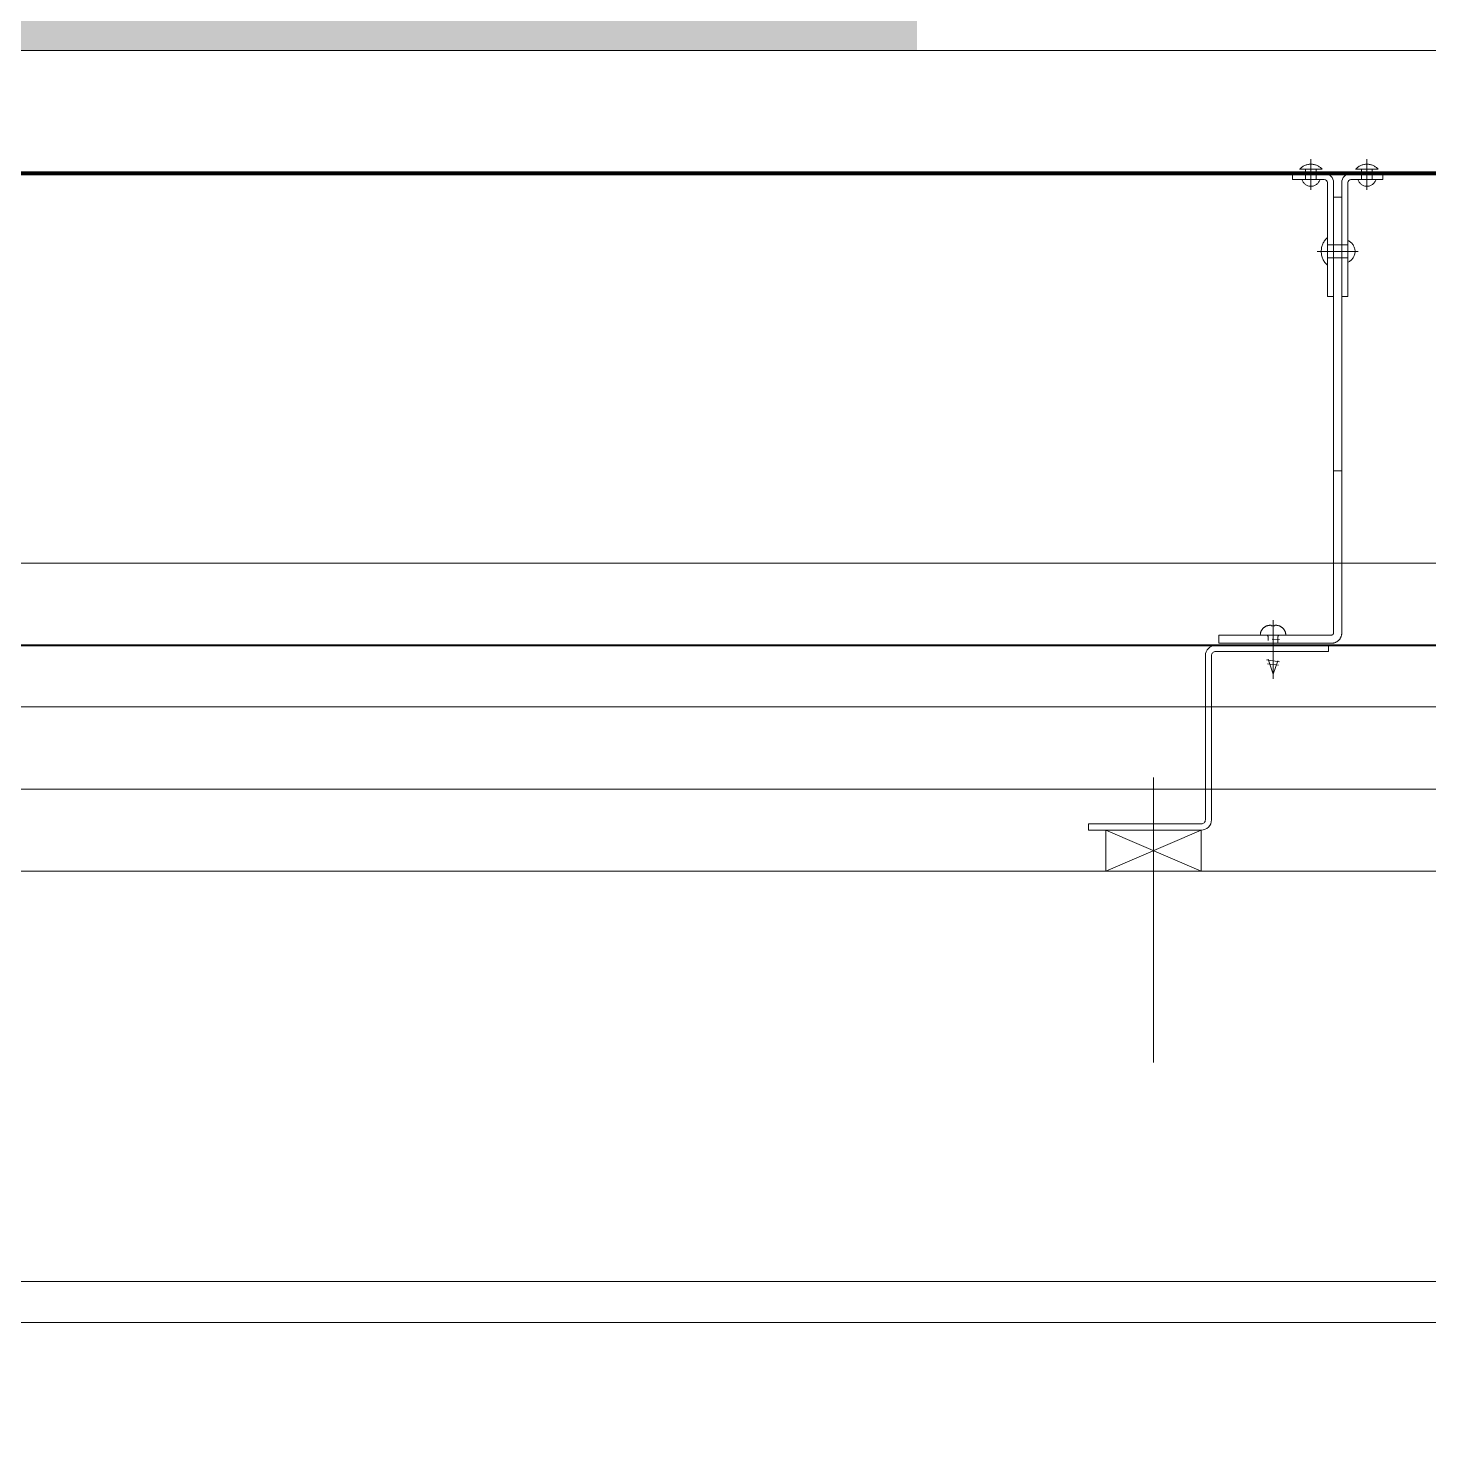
# Model space of a CAD drawing. Extents: x -2749 to 23780, y -1311 to 8245.
# Drawn here: x 14111.2 to 14179.4, y 2797 to 2866.1 of the extents above; entities that cross this region are included whole.
import ezdxf

# ---------------------------------------------------------------- set-up
doc = ezdxf.new("R2010")
doc.units = 0
doc.header["$MEASUREMENT"] = 0
doc.layers.get('0').update_dxf_attribs({"color": 9, "lineweight": 9})
for name, color, linetype, lineweight in [('00', 9, 'Continuous', 9), ('06C', 9, 'Continuous', 9), ('06D', 9, 'Continuous', 9), ('10', 9, 'Continuous', 9), ('14', 9, 'Continuous', 9), ('33', 9, 'BATTING', 9), ('40B', 9, 'Continuous', 9)]:
    doc.layers.add(name, color=color, linetype=linetype, lineweight=lineweight)
doc.linetypes.add('BATTING', pattern='A,0.0001,-0.1,[134,ltypeshp.shx,S=0.1,R=0,X=-0.1,Y=0],-0.2,[134,ltypeshp.shx,S=0.1,R=180,X=0.1,Y=0],-0.1', length=0.4001)

# ---------------------------------------------------------------- blocks, each defined once
blk = doc.blocks.new('p- alum kaplama profil')
at = {"lineweight": 13}
blk.add_lwpolyline([(7.116, 12.591), (7.116, 26.491)], dxfattribs=at)
at = {"lineweight": 5}
blk.add_lwpolyline([(9.441, 15.16), (4.791, 15.16), (4.791, 17.159), (9.441, 17.159)], close=True, dxfattribs=at)
for points in [[(4.791, 15.16), (9.441, 17.159)], [(9.441, 15.16), (4.791, 17.159)]]:
    blk.add_lwpolyline(points, dxfattribs=at)
at = {"lineweight": 18}
blk.add_lwpolyline([(4.091, 6.157), (-1.409, 6.157), (-1.409, 6.457), (4.091, 6.457, 0.414214), (4.291, 6.657), (4.291, 14.66, -0.414214), (4.791, 15.16), (10.291, 15.16), (10.291, 14.86), (4.791, 14.86, 0.414214), (4.591, 14.66), (4.591, 6.657, -0.414214)], format="xyb", close=True, dxfattribs=at)
blk.add_lwpolyline([(-2.059, 5.556), (-2.059, -2.342), (-2.059, -15.692), (-1.659, -15.692), (-1.659, -2.342), (-1.659, 5.556), (-1.659, 5.561), (-1.658, 5.566), (-1.658, 5.571), (-1.657, 5.576), (-1.656, 5.581), (-1.654, 5.585), (-1.653, 5.59), (-1.651, 5.595), (-1.649, 5.599), (-1.647, 5.604), (-1.644, 5.608), (-1.642, 5.612), (-1.639, 5.616), (-1.636, 5.62), (-1.633, 5.624), (-1.629, 5.627), (-1.626, 5.63), (-1.622, 5.634), (-1.618, 5.637), (-1.614, 5.64), (-1.61, 5.642), (-1.606, 5.645), (-1.601, 5.647), (-1.597, 5.649), (-1.592, 5.651), (-1.588, 5.652), (-1.583, 5.653), (-1.578, 5.654), (-1.573, 5.655), (-1.569, 5.656), (-1.564, 5.656), (-1.559, 5.656), (3.941, 5.656), (3.941, 6.056), (-1.559, 6.056), (-1.583, 6.056), (-1.608, 6.054), (-1.632, 6.051), (-1.656, 6.047), (-1.68, 6.041), (-1.704, 6.035), (-1.727, 6.027), (-1.75, 6.018), (-1.772, 6.008), (-1.794, 5.997), (-1.816, 5.985), (-1.836, 5.972), (-1.857, 5.958), (-1.876, 5.943), (-1.894, 5.927), (-1.912, 5.91), (-1.929, 5.892), (-1.945, 5.874), (-1.96, 5.854), (-1.974, 5.834), (-1.988, 5.813), (-2, 5.792), (-2.011, 5.77), (-2.021, 5.748), (-2.029, 5.725), (-2.037, 5.702), (-2.044, 5.678), (-2.049, 5.654), (-2.053, 5.63), (-2.056, 5.605), (-2.058, 5.581)], close=True)
blk.add_lwpolyline([(-1.659, -2.342), (-2.059, -2.342)])
for points in [[(-2.359, -10.842), (-2.359, -16.392), (-2.359, -16.392, -0.414214), (-2.509, -16.542), (-2.509, -16.542), (-4.059, -16.542), (-4.059, -16.842), (-2.509, -16.842), (-2.509, -16.842, 0.414214), (-2.059, -16.392), (-2.059, -10.842)], [(-1.359, -10.842), (-1.659, -10.842), (-1.659, -16.392, 0.414214), (-1.209, -16.842), (-1.209, -16.842), (0.341, -16.842), (0.341, -16.542), (-1.209, -16.542), (-1.209, -16.542, -0.414214), (-1.359, -16.392), (-1.359, -16.392)]]:
    blk.add_lwpolyline(points, format="xyb", close=True)
for points in [[(1.291, 4.927, -10), (1.291, 7.795, -10)], [(1.606, 6.866, -10), (0.976, 6.956, -10)], [(1.563, 7.053, -10), (1.02, 7.13, -10)], [(1.051, 6.913, -10), (1.291, 7.556, -10)], [(1.531, 6.823, -10), (1.291, 7.556, -10)], [(1.291, 6.157, -10), (1.291, 6.257, -10)], [(0.671, 5.656, -10), (1.911, 5.656, -10)], [(0.671, 5.656, -10), (0.672, 5.637, -10), (0.673, 5.617, -10), (0.675, 5.597, -10), (0.678, 5.578, -10), (0.682, 5.558, -10), (0.686, 5.539, -10), (0.691, 5.52, -10), (0.697, 5.501, -10), (0.704, 5.483, -10), (0.712, 5.464, -10), (0.72, 5.447, -10), (0.73, 5.429, -10), (0.739, 5.412, -10), (0.75, 5.395, -10), (0.761, 5.379, -10), (0.773, 5.363, -10), (0.786, 5.348, -10), (0.799, 5.333, -10), (0.813, 5.319, -10), (0.827, 5.306, -10), (0.842, 5.293, -10), (0.857, 5.28, -10), (0.873, 5.269, -10), (0.89, 5.258, -10), (0.907, 5.247, -10), (0.924, 5.238, -10), (0.942, 5.229, -10), (0.96, 5.221, -10), (0.978, 5.214, -10), (0.997, 5.207, -10), (1.016, 5.201, -10), (1.035, 5.196, -10)], [(0.961, 5.656, -10), (0.966, 5.657, -10), (0.97, 5.657, -10), (0.974, 5.657, -10), (0.979, 5.658, -10), (0.983, 5.659, -10), (0.987, 5.66, -10), (0.992, 5.662, -10), (0.996, 5.663, -10), (1, 5.665, -10), (1.004, 5.667, -10), (1.008, 5.669, -10), (1.011, 5.672, -10), (1.015, 5.674, -10), (1.018, 5.677, -10), (1.022, 5.68, -10), (1.025, 5.683, -10), (1.028, 5.686, -10), (1.031, 5.689, -10), (1.034, 5.693, -10), (1.036, 5.696, -10), (1.038, 5.7, -10), (1.041, 5.704, -10), (1.043, 5.708, -10), (1.044, 5.712, -10), (1.046, 5.716, -10), (1.047, 5.72, -10), (1.049, 5.725, -10), (1.05, 5.729, -10), (1.05, 5.733, -10), (1.051, 5.738, -10), (1.051, 5.742, -10), (1.051, 5.746, -10)], [(1.335, 5.855, -10), (0.976, 5.876, -10)], [(1.051, 5.833, -10), (1.051, 6.013, -10)], [(1.051, 5.746, -10), (1.051, 5.833, -10)], [(1.531, 5.746, -10), (1.531, 5.923, -10)], [(1.531, 5.746, -10), (1.531, 5.742, -10), (1.532, 5.738, -10), (1.532, 5.733, -10), (1.533, 5.729, -10), (1.534, 5.725, -10), (1.535, 5.72, -10), (1.537, 5.716, -10), (1.538, 5.712, -10), (1.54, 5.708, -10), (1.542, 5.704, -10), (1.544, 5.7, -10), (1.546, 5.696, -10), (1.549, 5.693, -10), (1.552, 5.689, -10), (1.555, 5.686, -10), (1.558, 5.683, -10), (1.561, 5.68, -10), (1.564, 5.677, -10), (1.568, 5.674, -10), (1.571, 5.672, -10), (1.575, 5.669, -10), (1.579, 5.667, -10), (1.583, 5.665, -10), (1.587, 5.663, -10), (1.591, 5.662, -10), (1.595, 5.66, -10), (1.599, 5.659, -10), (1.604, 5.658, -10), (1.608, 5.657, -10), (1.612, 5.657, -10), (1.617, 5.657, -10), (1.621, 5.656, -10)], [(1.548, 5.196, -10), (1.567, 5.201, -10), (1.586, 5.207, -10), (1.604, 5.214, -10), (1.623, 5.221, -10), (1.641, 5.229, -10), (1.659, 5.238, -10), (1.676, 5.247, -10), (1.693, 5.258, -10), (1.709, 5.269, -10), (1.725, 5.28, -10), (1.741, 5.293, -10), (1.755, 5.306, -10), (1.77, 5.319, -10), (1.784, 5.333, -10), (1.797, 5.348, -10), (1.809, 5.363, -10), (1.821, 5.379, -10), (1.833, 5.395, -10), (1.843, 5.412, -10), (1.853, 5.429, -10), (1.862, 5.447, -10), (1.871, 5.464, -10), (1.878, 5.483, -10), (1.885, 5.501, -10), (1.891, 5.52, -10), (1.896, 5.539, -10), (1.901, 5.558, -10), (1.905, 5.578, -10), (1.908, 5.597, -10), (1.91, 5.617, -10), (1.911, 5.637, -10), (1.911, 5.656, -10)], [(1.035, 5.196, -10), (1.04, 5.195, -10), (1.045, 5.194, -10), (1.05, 5.193, -10), (1.056, 5.192, -10), (1.061, 5.191, -10), (1.066, 5.189, -10), (1.071, 5.188, -10), (1.077, 5.187, -10), (1.082, 5.186, -10), (1.087, 5.185, -10), (1.092, 5.184, -10), (1.098, 5.183, -10), (1.103, 5.182, -10), (1.108, 5.182, -10), (1.113, 5.181, -10), (1.119, 5.18, -10), (1.124, 5.179, -10), (1.129, 5.178, -10), (1.135, 5.178, -10), (1.14, 5.177, -10), (1.145, 5.176, -10), (1.151, 5.175, -10), (1.156, 5.175, -10), (1.161, 5.174, -10), (1.167, 5.173, -10), (1.172, 5.173, -10), (1.177, 5.172, -10), (1.182, 5.172, -10), (1.188, 5.171, -10), (1.193, 5.171, -10), (1.198, 5.17, -10), (1.204, 5.17, -10)], [(1.204, 5.17, -10), (1.204, 5.204, -10)], [(1.379, 5.204, -10), (1.204, 5.204, -10)], [(1.379, 5.17, -10), (1.379, 5.204, -10)], [(1.379, 5.17, -10), (1.384, 5.17, -10), (1.389, 5.171, -10), (1.395, 5.171, -10), (1.4, 5.172, -10), (1.405, 5.172, -10), (1.411, 5.173, -10), (1.416, 5.173, -10), (1.421, 5.174, -10), (1.427, 5.175, -10), (1.432, 5.175, -10), (1.437, 5.176, -10), (1.443, 5.177, -10), (1.448, 5.178, -10), (1.453, 5.178, -10), (1.459, 5.179, -10), (1.464, 5.18, -10), (1.469, 5.181, -10), (1.474, 5.182, -10), (1.48, 5.182, -10), (1.485, 5.183, -10), (1.49, 5.184, -10), (1.495, 5.185, -10), (1.501, 5.186, -10), (1.506, 5.187, -10), (1.511, 5.188, -10), (1.516, 5.189, -10), (1.522, 5.191, -10), (1.527, 5.192, -10), (1.532, 5.193, -10), (1.537, 5.194, -10), (1.543, 5.195, -10), (1.548, 5.196, -10)], [(-1.359, -13.042, 0), (-1.359, -12.367, 0)], [(-1.359, -13.717, 0), (-1.324, -13.684, 0), (-1.292, -13.65, 0), (-1.261, -13.614, 0), (-1.232, -13.576, 0), (-1.205, -13.537, 0), (-1.18, -13.496, 0), (-1.158, -13.454, 0), (-1.137, -13.411, 0), (-1.119, -13.367, 0), (-1.103, -13.323, 0), (-1.09, -13.277, 0), (-1.079, -13.231, 0), (-1.07, -13.184, 0), (-1.064, -13.137, 0), (-1.06, -13.09, 0), (-1.059, -13.042, 0), (-1.06, -12.995, 0), (-1.064, -12.947, 0), (-1.07, -12.9, 0), (-1.079, -12.853, 0), (-1.09, -12.807, 0), (-1.103, -12.761, 0), (-1.119, -12.717, 0), (-1.137, -12.673, 0), (-1.158, -12.63, 0), (-1.18, -12.588, 0), (-1.205, -12.547, 0), (-1.232, -12.508, 0), (-1.261, -12.471, 0), (-1.292, -12.434, 0), (-1.324, -12.4, 0), (-1.359, -12.367, 0)], [(-2.859, -13.042, 0), (-0.859, -13.042, 0)], [(-2.359, -12.517, 0), (-2.396, -12.535, 0), (-2.433, -12.555, 0), (-2.468, -12.578, 0), (-2.501, -12.603, 0), (-2.532, -12.631, 0), (-2.561, -12.661, 0), (-2.588, -12.693, 0), (-2.612, -12.727, 0), (-2.634, -12.763, 0), (-2.653, -12.8, 0), (-2.669, -12.838, 0), (-2.682, -12.878, 0), (-2.693, -12.918, 0), (-2.701, -12.959, 0), (-2.705, -13, 0), (-2.707, -13.042, 0), (-2.705, -13.084, 0), (-2.701, -13.125, 0), (-2.693, -13.166, 0), (-2.682, -13.207, 0), (-2.669, -13.246, 0), (-2.653, -13.284, 0), (-2.634, -13.321, 0), (-2.612, -13.357, 0), (-2.588, -13.391, 0), (-2.561, -13.423, 0), (-2.532, -13.453, 0), (-2.501, -13.481, 0), (-2.468, -13.506, 0), (-2.433, -13.529, 0), (-2.396, -13.549, 0), (-2.359, -13.567, 0)], [(-2.359, -13.042, 0), (-2.359, -12.517, 0)], [(-2.359, -13.042, 0), (-2.359, -12.727, 0)], [(-2.359, -12.727, 0), (-2.359, -13.042, 0)], [(-1.359, -12.727, 0), (-2.359, -12.727, 0)], [(-2.359, -13.042, 0), (-2.359, -13.357, 0)], [(-2.359, -13.042, 0), (-2.359, -13.567, 0)], [(-2.359, -13.357, 0), (-2.359, -13.042, 0)], [(-1.359, -13.042, 0), (-1.359, -13.717, 0)], [(-1.359, -13.357, 0), (-2.359, -13.357, 0)], [(-2.846, -16.542, 0), (-2.858, -16.507, 0), (-2.872, -16.474, 0), (-2.89, -16.442, 0), (-2.91, -16.411, 0), (-2.932, -16.382, 0), (-2.957, -16.355, 0), (-2.983, -16.33, 0), (-3.012, -16.307, 0), (-3.042, -16.286, 0), (-3.074, -16.268, 0), (-3.107, -16.252, 0), (-3.141, -16.239, 0), (-3.177, -16.229, 0), (-3.213, -16.222, 0), (-3.249, -16.218, 0), (-3.286, -16.216, 0), (-3.322, -16.218, 0), (-3.358, -16.222, 0), (-3.394, -16.229, 0), (-3.43, -16.239, 0), (-3.464, -16.252, 0), (-3.497, -16.268, 0), (-3.529, -16.286, 0), (-3.559, -16.307, 0), (-3.588, -16.33, 0), (-3.614, -16.355, 0), (-3.639, -16.382, 0), (-3.661, -16.411, 0), (-3.681, -16.442, 0), (-3.699, -16.474, 0), (-3.713, -16.507, 0), (-3.726, -16.542, 0)], [(-3.286, -16.542, 0), (-3.726, -16.542, 0)], [(-3.286, -16.542, 0), (-3.546, -16.542, 0)], [(-3.546, -16.542, 0), (-3.286, -16.542, 0)], [(-3.546, -17.042, 0), (-3.546, -16.542, 0)], [(-3.286, -17.542, 0), (-3.286, -16.042, 0)], [(-3.286, -16.542, 0), (-2.846, -16.542, 0)], [(-3.286, -16.542, 0), (-3.026, -16.542, 0)], [(-3.026, -16.542, 0), (-3.286, -16.542, 0)], [(-3.026, -17.042, 0), (-3.026, -16.542, 0)], [(-0.996, -16.542, 0), (-0.984, -16.507, 0), (-0.969, -16.474, 0), (-0.952, -16.442, 0), (-0.932, -16.411, 0), (-0.909, -16.382, 0), (-0.885, -16.355, 0), (-0.858, -16.33, 0), (-0.83, -16.307, 0), (-0.799, -16.286, 0), (-0.768, -16.268, 0), (-0.734, -16.252, 0), (-0.7, -16.239, 0), (-0.665, -16.229, 0), (-0.629, -16.222, 0), (-0.592, -16.218, 0), (-0.556, -16.216, 0), (-0.519, -16.218, 0), (-0.483, -16.222, 0), (-0.447, -16.229, 0), (-0.412, -16.239, 0), (-0.377, -16.252, 0), (-0.344, -16.268, 0), (-0.312, -16.286, 0), (-0.282, -16.307, 0), (-0.254, -16.33, 0), (-0.227, -16.355, 0), (-0.202, -16.382, 0), (-0.18, -16.411, 0), (-0.16, -16.442, 0), (-0.143, -16.474, 0), (-0.128, -16.507, 0), (-0.116, -16.542, 0)], [(-0.556, -16.542, 0), (-0.996, -16.542, 0)], [(-0.556, -16.542, 0), (-0.816, -16.542, 0)], [(-0.816, -16.542, 0), (-0.556, -16.542, 0)], [(-0.816, -17.042, 0), (-0.816, -16.542, 0)], [(-0.556, -17.542, 0), (-0.556, -16.042, 0)], [(-0.556, -16.542, 0), (-0.296, -16.542, 0)], [(-0.556, -16.542, 0), (-0.116, -16.542, 0)], [(-0.296, -16.542, 0), (-0.556, -16.542, 0)], [(-0.296, -17.042, 0), (-0.296, -16.542, 0)], [(-3.837, -17.042, 0), (-3.81, -17.071, 0), (-3.782, -17.098, 0), (-3.753, -17.124, 0), (-3.722, -17.148, 0), (-3.69, -17.17, 0), (-3.657, -17.191, 0), (-3.623, -17.21, 0), (-3.588, -17.227, 0), (-3.552, -17.242, 0), (-3.515, -17.255, 0), (-3.478, -17.266, 0), (-3.44, -17.276, 0), (-3.402, -17.283, 0), (-3.363, -17.288, 0), (-3.324, -17.291, 0), (-3.286, -17.292, 0), (-3.247, -17.291, 0), (-3.208, -17.288, 0), (-3.169, -17.283, 0), (-3.131, -17.276, 0), (-3.093, -17.266, 0), (-3.056, -17.255, 0), (-3.019, -17.242, 0), (-2.983, -17.227, 0), (-2.948, -17.21, 0), (-2.914, -17.191, 0), (-2.881, -17.17, 0), (-2.849, -17.148, 0), (-2.818, -17.124, 0), (-2.789, -17.098, 0), (-2.761, -17.071, 0), (-2.735, -17.042, 0)], [(-3.286, -17.042, 0), (-3.837, -17.042, 0)], [(-3.286, -17.042, 0), (-2.735, -17.042, 0)], [(-0.556, -17.042, 0), (-1.107, -17.042, 0)], [(-0.005, -17.042, 0), (-0.031, -17.071, 0), (-0.059, -17.098, 0), (-0.089, -17.124, 0), (-0.119, -17.148, 0), (-0.151, -17.17, 0), (-0.184, -17.191, 0), (-0.218, -17.21, 0), (-0.253, -17.227, 0), (-0.289, -17.242, 0), (-0.326, -17.255, 0), (-0.363, -17.266, 0), (-0.401, -17.276, 0), (-0.439, -17.283, 0), (-0.478, -17.288, 0), (-0.517, -17.291, 0), (-0.556, -17.292, 0), (-0.595, -17.291, 0), (-0.634, -17.288, 0), (-0.672, -17.283, 0), (-0.711, -17.276, 0), (-0.749, -17.266, 0), (-0.786, -17.255, 0), (-0.823, -17.242, 0), (-0.858, -17.227, 0), (-0.893, -17.21, 0), (-0.928, -17.191, 0), (-0.961, -17.17, 0), (-0.993, -17.148, 0), (-1.023, -17.124, 0), (-1.053, -17.098, 0), (-1.08, -17.071, 0), (-1.107, -17.042, 0)], [(-0.556, -17.042, 0), (-0.005, -17.042, 0)]]:
    blk.add_polyline3d(points)
blk = doc.blocks.new('p-2. kat planı')
at = {"layer": '00'}
blk.add_lwpolyline([(14050, 2825), (14050, 2825), (14050, 2825), (14472.5, 2825), (14472.5, 2805), (14050, 2805)], close=True, dxfattribs=at)
at = {"layer": '06C'}
blk.add_lwpolyline([(13012.5, 1124.327), (13012.5, 1124.327), (13012.5, 2865), (16712.5, 2865), (16712.493, 2206.394)], dxfattribs=at)
blk.add_lwpolyline([(13012.5, 1124.327), (13012.5, 1124.327), (13012.5, 2865), (16712.5, 2865), (16712.493, 2206.394)], dxfattribs=at)
at = {"layer": '06D'}
for points in [[(14048.834, 2840), (14675, 2840)], [(14675, 2825), (14675, 2833), (14050, 2833), (14050, 2825)]]:
    blk.add_lwpolyline(points, dxfattribs=at)
at = {"layer": '10'}
for points, const_width in [([(13018.5, 1124.327), (13018.5, 2859), (16706.5, 2859), (16706.5, 2206.394)], 0.2), ([(13018.5, 1124.327), (13018.5, 2859), (16706.5, 2859), (16706.5, 2206.394)], 0.2), ([(14043.188, 2836), (14681.812, 2836)], 0.1)]:
    blk.add_lwpolyline(points, dxfattribs=dict(at, const_width=const_width))
at = {"layer": '14'}
blk.add_lwpolyline([(14048, 2820.225), (14048, 2803), (14470.5, 2803), (14470.5, 2447)], dxfattribs=at)
at = {"layer": '33', "ltscale": 0.4}
blk.add_lwpolyline([(14050, 2829), (14675, 2829)], dxfattribs=at)
at = {"layer": '40B'}
blk.add_lwpolyline([(13052.5, 1837.5), (13052.5, 1065.503), (13054.425, 1065.503, -0.152186), (16671.447, 2158.211), (16671.447, 2226.094), (16672.5, 2226.094), (16672.5, 2372.5), (15945, 2372.5), (15945, 2365), (14187.5, 2363), (14187.5, 2825), (13845, 2825), (13845, 1845), (13845, 1837.5)], format="xyb", close=True, dxfattribs=at)
at = {"layer": '10', "rotation": 180}
blk.add_blockref('p- alum kaplama profil', (14173.141, 2842.159), dxfattribs=at)

msp = doc.modelspace()

# ---------------------------------------------------------------- hatches: boundary and pattern name
h = msp.add_hatch(color=253)
h.dxf.hatch_style = 1
h.paths.add_polyline_path([(13077.5, 2865), (13010.5, 2865), (13010.5, 3927), (14154.5, 3927), (14154.5, 2865), (14087.5, 2865), (14087.5, 3860), (13077.5, 3860)])

# ---------------------------------------------------------------- block references
msp.add_blockref('p-2. kat planı', (0, 0))

doc.saveas('drawing.dxf')
